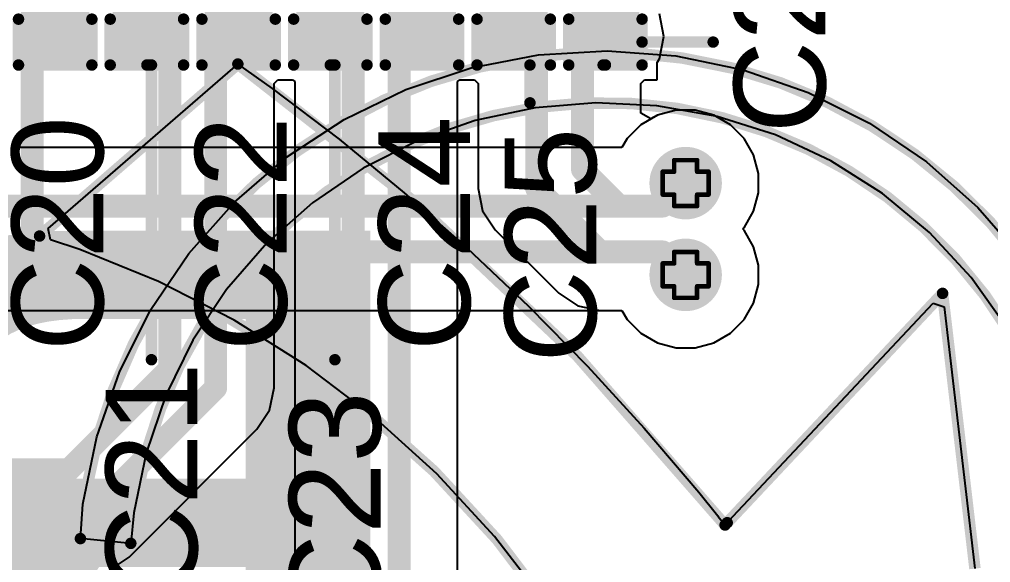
# Model space of a CAD drawing. Header units: millimetres. Extents: x -2.4 to 8.6, y -1 to 5.2.
# Drawn here: x 0.8034 to 1.227, y 0.1046 to 0.3414 of the extents above; entities that cross this region are included whole.
import ezdxf

# ---------------------------------------------------------------- set-up
doc = ezdxf.new("R2010")
doc.units = ezdxf.units.MM
doc.header["$MEASUREMENT"] = 0
for name, color, linetype in [('BottomLayer', 5, 'Continuous'), ('BottomOverlay', 54, 'Continuous'), ('BottomSolder', 6, 'Continuous'), ('DrillDrawing', 1, 'Continuous'), ('Mechanical2', 216, 'Continuous'), ('TopLayer', 1, 'Continuous'), ('TopOverlay', 2, 'Continuous'), ('TopPaste', 8, 'Continuous'), ('TopSolder', 216, 'Continuous'), ('ViaHoleLayer', 16, 'Continuous')]:
    doc.layers.add(name, color=color, linetype=linetype)
doc.styles.add('Arial', font='arial.ttf', dxfattribs={"height": 0.2})
doc.styles.add('Arial Black', font='ariblk.ttf', dxfattribs={"height": 0.2})

# ---------------------------------------------------------------- blocks, each defined once
blk = doc.blocks.new('C___0402_51')
at = {"layer": 'TopLayer'}
for points in [[(-0.0275, -0.0125), (-0.0275, 0.0125), (-0.0095, 0.0125), (-0.0095, -0.0125)], [(0.0095, -0.0125), (0.0095, 0.0125), (0.0275, 0.0125), (0.0275, -0.0125)]]:
    blk.add_hatch(color=1, dxfattribs=at).paths.add_polyline_path(points)
at = {"layer": 'TopPaste'}
for points in [[(-0.0275, -0.0125), (-0.0275, 0.0125), (-0.0095, 0.0125), (-0.0095, -0.0125)], [(0.0095, -0.0125), (0.0095, 0.0125), (0.0275, 0.0125), (0.0275, -0.0125)]]:
    blk.add_hatch(color=8, dxfattribs=at).paths.add_polyline_path(points)
at = {"layer": 'TopSolder'}
for points in [[(-0.02986, -0.01486), (-0.02986, 0.01486), (-0.00714, 0.01486), (-0.00714, -0.01486)], [(0.00714, -0.01486), (0.00714, 0.01486), (0.02986, 0.01486), (0.02986, -0.01486)]]:
    blk.add_hatch(color=216, dxfattribs=at).paths.add_polyline_path(points)
at = {"layer": 'TopOverlay', "const_width": 0.005}
for points in [[(-0.031, 0.016), (-0.031, -0.016)], [(-0.031, 0.016), (-0.011, 0.016)], [(0.011, 0.016), (0.031, 0.016)], [(0.031, 0.016), (0.031, -0.016)], [(-0.031, -0.016), (-0.011, -0.016)], [(0.011, -0.016), (0.031, -0.016)]]:
    blk.add_lwpolyline(points, dxfattribs=at)
at = {"layer": 'TopOverlay', "const_width": 0.0025}
for points in [[(-0.03225, 0.016, 1), (-0.02975, 0.016, 1)], [(-0.03225, 0.016, 1), (-0.02975, 0.016, 1)], [(-0.01225, 0.016, 1), (-0.00975, 0.016, 1)], [(0.00975, 0.016, 1), (0.01225, 0.016, 1)], [(0.02975, 0.016, 1), (0.03225, 0.016, 1)], [(0.02975, 0.016, 1), (0.03225, 0.016, 1)], [(-0.03225, -0.016, 1), (-0.02975, -0.016, 1)], [(-0.03225, -0.016, 1), (-0.02975, -0.016, 1)], [(-0.01225, -0.016, 1), (-0.00975, -0.016, 1)], [(0.00975, -0.016, 1), (0.01225, -0.016, 1)], [(0.02975, -0.016, 1), (0.03225, -0.016, 1)], [(0.02975, -0.016, 1), (0.03225, -0.016, 1)]]:
    blk.add_lwpolyline(points, format="xyb", close=True, dxfattribs=at)
blk = doc.blocks.new('C___0402_52')
at = {"layer": 'TopLayer'}
for points in [[(-0.0275, -0.0125), (-0.0275, 0.0125), (-0.0095, 0.0125), (-0.0095, -0.0125)], [(0.0095, -0.0125), (0.0095, 0.0125), (0.0275, 0.0125), (0.0275, -0.0125)]]:
    blk.add_hatch(color=1, dxfattribs=at).paths.add_polyline_path(points)
at = {"layer": 'TopPaste'}
for points in [[(-0.0275, -0.0125), (-0.0275, 0.0125), (-0.0095, 0.0125), (-0.0095, -0.0125)], [(0.0095, -0.0125), (0.0095, 0.0125), (0.0275, 0.0125), (0.0275, -0.0125)]]:
    blk.add_hatch(color=8, dxfattribs=at).paths.add_polyline_path(points)
at = {"layer": 'TopSolder'}
for points in [[(-0.02986, -0.01486), (-0.02986, 0.01486), (-0.00714, 0.01486), (-0.00714, -0.01486)], [(0.00714, -0.01486), (0.00714, 0.01486), (0.02986, 0.01486), (0.02986, -0.01486)]]:
    blk.add_hatch(color=216, dxfattribs=at).paths.add_polyline_path(points)
at = {"layer": 'TopOverlay', "const_width": 0.005}
for points in [[(-0.031, 0.016), (-0.031, -0.016)], [(-0.031, 0.016), (-0.011, 0.016)], [(0.011, 0.016), (0.031, 0.016)], [(0.031, 0.016), (0.031, -0.016)], [(-0.031, -0.016), (-0.011, -0.016)], [(0.011, -0.016), (0.031, -0.016)]]:
    blk.add_lwpolyline(points, dxfattribs=at)
at = {"layer": 'TopOverlay', "const_width": 0.0025}
for points in [[(-0.03225, 0.016, 1), (-0.02975, 0.016, 1)], [(-0.03225, 0.016, 1), (-0.02975, 0.016, 1)], [(-0.01225, 0.016, 1), (-0.00975, 0.016, 1)], [(0.00975, 0.016, 1), (0.01225, 0.016, 1)], [(0.02975, 0.016, 1), (0.03225, 0.016, 1)], [(0.02975, 0.016, 1), (0.03225, 0.016, 1)], [(-0.03225, -0.016, 1), (-0.02975, -0.016, 1)], [(-0.03225, -0.016, 1), (-0.02975, -0.016, 1)], [(-0.01225, -0.016, 1), (-0.00975, -0.016, 1)], [(0.00975, -0.016, 1), (0.01225, -0.016, 1)], [(0.02975, -0.016, 1), (0.03225, -0.016, 1)], [(0.02975, -0.016, 1), (0.03225, -0.016, 1)]]:
    blk.add_lwpolyline(points, format="xyb", close=True, dxfattribs=at)
blk = doc.blocks.new('C___0402_53')
at = {"layer": 'TopLayer'}
for points in [[(-0.0275, -0.0125), (-0.0275, 0.0125), (-0.0095, 0.0125), (-0.0095, -0.0125)], [(0.0095, -0.0125), (0.0095, 0.0125), (0.0275, 0.0125), (0.0275, -0.0125)]]:
    blk.add_hatch(color=1, dxfattribs=at).paths.add_polyline_path(points)
at = {"layer": 'TopPaste'}
for points in [[(-0.0275, -0.0125), (-0.0275, 0.0125), (-0.0095, 0.0125), (-0.0095, -0.0125)], [(0.0095, -0.0125), (0.0095, 0.0125), (0.0275, 0.0125), (0.0275, -0.0125)]]:
    blk.add_hatch(color=8, dxfattribs=at).paths.add_polyline_path(points)
at = {"layer": 'TopSolder'}
for points in [[(-0.02986, -0.01486), (-0.02986, 0.01486), (-0.00714, 0.01486), (-0.00714, -0.01486)], [(0.00714, -0.01486), (0.00714, 0.01486), (0.02986, 0.01486), (0.02986, -0.01486)]]:
    blk.add_hatch(color=216, dxfattribs=at).paths.add_polyline_path(points)
at = {"layer": 'TopOverlay', "const_width": 0.005}
for points in [[(-0.031, 0.016), (-0.031, -0.016)], [(-0.031, 0.016), (-0.011, 0.016)], [(0.011, 0.016), (0.031, 0.016)], [(0.031, 0.016), (0.031, -0.016)], [(-0.031, -0.016), (-0.011, -0.016)], [(0.011, -0.016), (0.031, -0.016)]]:
    blk.add_lwpolyline(points, dxfattribs=at)
at = {"layer": 'TopOverlay', "const_width": 0.0025}
for points in [[(-0.03225, 0.016, 1), (-0.02975, 0.016, 1)], [(-0.03225, 0.016, 1), (-0.02975, 0.016, 1)], [(-0.01225, 0.016, 1), (-0.00975, 0.016, 1)], [(0.00975, 0.016, 1), (0.01225, 0.016, 1)], [(0.02975, 0.016, 1), (0.03225, 0.016, 1)], [(0.02975, 0.016, 1), (0.03225, 0.016, 1)], [(-0.03225, -0.016, 1), (-0.02975, -0.016, 1)], [(-0.03225, -0.016, 1), (-0.02975, -0.016, 1)], [(-0.01225, -0.016, 1), (-0.00975, -0.016, 1)], [(0.00975, -0.016, 1), (0.01225, -0.016, 1)], [(0.02975, -0.016, 1), (0.03225, -0.016, 1)], [(0.02975, -0.016, 1), (0.03225, -0.016, 1)]]:
    blk.add_lwpolyline(points, format="xyb", close=True, dxfattribs=at)
blk = doc.blocks.new('C___0402_54')
at = {"layer": 'TopLayer'}
for points in [[(-0.0275, -0.0125), (-0.0275, 0.0125), (-0.0095, 0.0125), (-0.0095, -0.0125)], [(0.0095, -0.0125), (0.0095, 0.0125), (0.0275, 0.0125), (0.0275, -0.0125)]]:
    blk.add_hatch(color=1, dxfattribs=at).paths.add_polyline_path(points)
at = {"layer": 'TopPaste'}
for points in [[(-0.0275, -0.0125), (-0.0275, 0.0125), (-0.0095, 0.0125), (-0.0095, -0.0125)], [(0.0095, -0.0125), (0.0095, 0.0125), (0.0275, 0.0125), (0.0275, -0.0125)]]:
    blk.add_hatch(color=8, dxfattribs=at).paths.add_polyline_path(points)
at = {"layer": 'TopSolder'}
for points in [[(-0.02986, -0.01486), (-0.02986, 0.01486), (-0.00714, 0.01486), (-0.00714, -0.01486)], [(0.00714, -0.01486), (0.00714, 0.01486), (0.02986, 0.01486), (0.02986, -0.01486)]]:
    blk.add_hatch(color=216, dxfattribs=at).paths.add_polyline_path(points)
at = {"layer": 'TopOverlay', "const_width": 0.005}
for points in [[(-0.031, 0.016), (-0.031, -0.016)], [(-0.031, 0.016), (-0.011, 0.016)], [(0.011, 0.016), (0.031, 0.016)], [(0.031, 0.016), (0.031, -0.016)], [(-0.031, -0.016), (-0.011, -0.016)], [(0.011, -0.016), (0.031, -0.016)]]:
    blk.add_lwpolyline(points, dxfattribs=at)
at = {"layer": 'TopOverlay', "const_width": 0.0025}
for points in [[(-0.03225, 0.016, 1), (-0.02975, 0.016, 1)], [(-0.03225, 0.016, 1), (-0.02975, 0.016, 1)], [(-0.01225, 0.016, 1), (-0.00975, 0.016, 1)], [(0.00975, 0.016, 1), (0.01225, 0.016, 1)], [(0.02975, 0.016, 1), (0.03225, 0.016, 1)], [(0.02975, 0.016, 1), (0.03225, 0.016, 1)], [(-0.03225, -0.016, 1), (-0.02975, -0.016, 1)], [(-0.03225, -0.016, 1), (-0.02975, -0.016, 1)], [(-0.01225, -0.016, 1), (-0.00975, -0.016, 1)], [(0.00975, -0.016, 1), (0.01225, -0.016, 1)], [(0.02975, -0.016, 1), (0.03225, -0.016, 1)], [(0.02975, -0.016, 1), (0.03225, -0.016, 1)]]:
    blk.add_lwpolyline(points, format="xyb", close=True, dxfattribs=at)
blk = doc.blocks.new('C___0402_55')
at = {"layer": 'TopLayer'}
for points in [[(-0.0275, -0.0125), (-0.0275, 0.0125), (-0.0095, 0.0125), (-0.0095, -0.0125)], [(0.0095, -0.0125), (0.0095, 0.0125), (0.0275, 0.0125), (0.0275, -0.0125)]]:
    blk.add_hatch(color=1, dxfattribs=at).paths.add_polyline_path(points)
at = {"layer": 'TopPaste'}
for points in [[(-0.0275, -0.0125), (-0.0275, 0.0125), (-0.0095, 0.0125), (-0.0095, -0.0125)], [(0.0095, -0.0125), (0.0095, 0.0125), (0.0275, 0.0125), (0.0275, -0.0125)]]:
    blk.add_hatch(color=8, dxfattribs=at).paths.add_polyline_path(points)
at = {"layer": 'TopSolder'}
for points in [[(-0.02986, -0.01486), (-0.02986, 0.01486), (-0.00714, 0.01486), (-0.00714, -0.01486)], [(0.00714, -0.01486), (0.00714, 0.01486), (0.02986, 0.01486), (0.02986, -0.01486)]]:
    blk.add_hatch(color=216, dxfattribs=at).paths.add_polyline_path(points)
at = {"layer": 'TopOverlay', "const_width": 0.005}
for points in [[(-0.031, 0.016), (-0.031, -0.016)], [(-0.031, 0.016), (-0.011, 0.016)], [(0.011, 0.016), (0.031, 0.016)], [(0.031, 0.016), (0.031, -0.016)], [(-0.031, -0.016), (-0.011, -0.016)], [(0.011, -0.016), (0.031, -0.016)]]:
    blk.add_lwpolyline(points, dxfattribs=at)
at = {"layer": 'TopOverlay', "const_width": 0.0025}
for points in [[(-0.03225, 0.016, 1), (-0.02975, 0.016, 1)], [(-0.03225, 0.016, 1), (-0.02975, 0.016, 1)], [(-0.01225, 0.016, 1), (-0.00975, 0.016, 1)], [(0.00975, 0.016, 1), (0.01225, 0.016, 1)], [(0.02975, 0.016, 1), (0.03225, 0.016, 1)], [(0.02975, 0.016, 1), (0.03225, 0.016, 1)], [(-0.03225, -0.016, 1), (-0.02975, -0.016, 1)], [(-0.03225, -0.016, 1), (-0.02975, -0.016, 1)], [(-0.01225, -0.016, 1), (-0.00975, -0.016, 1)], [(0.00975, -0.016, 1), (0.01225, -0.016, 1)], [(0.02975, -0.016, 1), (0.03225, -0.016, 1)], [(0.02975, -0.016, 1), (0.03225, -0.016, 1)]]:
    blk.add_lwpolyline(points, format="xyb", close=True, dxfattribs=at)
blk = doc.blocks.new('C___0402_56')
at = {"layer": 'TopLayer'}
for points in [[(-0.0275, -0.0125), (-0.0275, 0.0125), (-0.0095, 0.0125), (-0.0095, -0.0125)], [(0.0095, -0.0125), (0.0095, 0.0125), (0.0275, 0.0125), (0.0275, -0.0125)]]:
    blk.add_hatch(color=1, dxfattribs=at).paths.add_polyline_path(points)
at = {"layer": 'TopPaste'}
for points in [[(-0.0275, -0.0125), (-0.0275, 0.0125), (-0.0095, 0.0125), (-0.0095, -0.0125)], [(0.0095, -0.0125), (0.0095, 0.0125), (0.0275, 0.0125), (0.0275, -0.0125)]]:
    blk.add_hatch(color=8, dxfattribs=at).paths.add_polyline_path(points)
at = {"layer": 'TopSolder'}
for points in [[(-0.02986, -0.01486), (-0.02986, 0.01486), (-0.00714, 0.01486), (-0.00714, -0.01486)], [(0.00714, -0.01486), (0.00714, 0.01486), (0.02986, 0.01486), (0.02986, -0.01486)]]:
    blk.add_hatch(color=216, dxfattribs=at).paths.add_polyline_path(points)
at = {"layer": 'TopOverlay', "const_width": 0.005}
for points in [[(-0.031, 0.016), (-0.031, -0.016)], [(-0.031, 0.016), (-0.011, 0.016)], [(0.011, 0.016), (0.031, 0.016)], [(0.031, 0.016), (0.031, -0.016)], [(-0.031, -0.016), (-0.011, -0.016)], [(0.011, -0.016), (0.031, -0.016)]]:
    blk.add_lwpolyline(points, dxfattribs=at)
at = {"layer": 'TopOverlay', "const_width": 0.0025}
for points in [[(-0.03225, 0.016, 1), (-0.02975, 0.016, 1)], [(-0.03225, 0.016, 1), (-0.02975, 0.016, 1)], [(-0.01225, 0.016, 1), (-0.00975, 0.016, 1)], [(0.00975, 0.016, 1), (0.01225, 0.016, 1)], [(0.02975, 0.016, 1), (0.03225, 0.016, 1)], [(0.02975, 0.016, 1), (0.03225, 0.016, 1)], [(-0.03225, -0.016, 1), (-0.02975, -0.016, 1)], [(-0.03225, -0.016, 1), (-0.02975, -0.016, 1)], [(-0.01225, -0.016, 1), (-0.00975, -0.016, 1)], [(0.00975, -0.016, 1), (0.01225, -0.016, 1)], [(0.02975, -0.016, 1), (0.03225, -0.016, 1)], [(0.02975, -0.016, 1), (0.03225, -0.016, 1)]]:
    blk.add_lwpolyline(points, format="xyb", close=True, dxfattribs=at)
blk = doc.blocks.new('C___0402_57')
at = {"layer": 'TopLayer'}
for points in [[(-0.0275, -0.0125), (-0.0275, 0.0125), (-0.0095, 0.0125), (-0.0095, -0.0125)], [(0.0095, -0.0125), (0.0095, 0.0125), (0.0275, 0.0125), (0.0275, -0.0125)]]:
    blk.add_hatch(color=1, dxfattribs=at).paths.add_polyline_path(points)
at = {"layer": 'TopPaste'}
for points in [[(-0.0275, -0.0125), (-0.0275, 0.0125), (-0.0095, 0.0125), (-0.0095, -0.0125)], [(0.0095, -0.0125), (0.0095, 0.0125), (0.0275, 0.0125), (0.0275, -0.0125)]]:
    blk.add_hatch(color=8, dxfattribs=at).paths.add_polyline_path(points)
at = {"layer": 'TopSolder'}
for points in [[(-0.02986, -0.01486), (-0.02986, 0.01486), (-0.00714, 0.01486), (-0.00714, -0.01486)], [(0.00714, -0.01486), (0.00714, 0.01486), (0.02986, 0.01486), (0.02986, -0.01486)]]:
    blk.add_hatch(color=216, dxfattribs=at).paths.add_polyline_path(points)
at = {"layer": 'TopOverlay', "const_width": 0.005}
for points in [[(-0.031, 0.016), (-0.031, -0.016)], [(-0.031, 0.016), (-0.011, 0.016)], [(0.011, 0.016), (0.031, 0.016)], [(0.031, 0.016), (0.031, -0.016)], [(-0.031, -0.016), (-0.011, -0.016)], [(0.011, -0.016), (0.031, -0.016)]]:
    blk.add_lwpolyline(points, dxfattribs=at)
at = {"layer": 'TopOverlay', "const_width": 0.0025}
for points in [[(-0.03225, 0.016, 1), (-0.02975, 0.016, 1)], [(-0.03225, 0.016, 1), (-0.02975, 0.016, 1)], [(-0.01225, 0.016, 1), (-0.00975, 0.016, 1)], [(0.00975, 0.016, 1), (0.01225, 0.016, 1)], [(0.02975, 0.016, 1), (0.03225, 0.016, 1)], [(0.02975, 0.016, 1), (0.03225, 0.016, 1)], [(-0.03225, -0.016, 1), (-0.02975, -0.016, 1)], [(-0.03225, -0.016, 1), (-0.02975, -0.016, 1)], [(-0.01225, -0.016, 1), (-0.00975, -0.016, 1)], [(0.00975, -0.016, 1), (0.01225, -0.016, 1)], [(0.02975, -0.016, 1), (0.03225, -0.016, 1)], [(0.02975, -0.016, 1), (0.03225, -0.016, 1)]]:
    blk.add_lwpolyline(points, format="xyb", close=True, dxfattribs=at)

msp = doc.modelspace()

# ---------------------------------------------------------------- hatches: boundary and pattern name
at = {"layer": 'BottomLayer'}
h = msp.add_hatch(color=5, dxfattribs=at)
edge = h.paths.add_edge_path()
edge.add_arc((1.094, 0.27), 0.01181, 0, 360)
h = msp.add_hatch(color=5, dxfattribs=at)
edge = h.paths.add_edge_path()
edge.add_arc((1.094, 0.23), 0.01181, 0, 360)
at = {"layer": 'BottomSolder'}
h = msp.add_hatch(color=6, dxfattribs=at)
edge = h.paths.add_edge_path()
edge.add_arc((1.094, 0.27), 0.01581, 0, 360)
h = msp.add_hatch(color=6, dxfattribs=at)
edge = h.paths.add_edge_path()
edge.add_arc((1.094, 0.23), 0.01581, 0, 360)
at = {"layer": 'TopLayer'}
h = msp.add_hatch(color=1, dxfattribs=at)
edge = h.paths.add_edge_path()
edge.add_arc((1.094, 0.27), 0.01181, 0, 360)
h = msp.add_hatch(color=1, dxfattribs=at)
edge = h.paths.add_edge_path()
edge.add_arc((1.094, 0.23), 0.01181, 0, 360)
at = {"layer": 'TopSolder'}
h = msp.add_hatch(color=216, dxfattribs=at)
edge = h.paths.add_edge_path()
edge.add_arc((1.094, 0.27), 0.01581, 0, 360)
h = msp.add_hatch(color=216, dxfattribs=at)
edge = h.paths.add_edge_path()
edge.add_arc((1.094, 0.23), 0.01581, 0, 360)
at = {"layer": 'ViaHoleLayer'}
h = msp.add_hatch(color=16, dxfattribs=at)
edge = h.paths.add_edge_path()
edge.add_arc((1.094, 0.27), 0.00591, 0, 360)
h = msp.add_hatch(color=16, dxfattribs=at)
edge = h.paths.add_edge_path()
edge.add_arc((1.094, 0.23), 0.00591, 0, 360)

# ---------------------------------------------------------------- linework, layer by layer
at = {"layer": 'BottomLayer'}
for p, q in [((1.08981, 0.30181), (1.08172, 0.29964)), ((1.09819, 0.30181), (1.08981, 0.30181)), ((1.10628, 0.29964), (1.09819, 0.30181)), ((1.08172, 0.29964), (1.07447, 0.29546)), ((1.11353, 0.29546), (1.10628, 0.29964)), ((1.07447, 0.29546), (1.06854, 0.28953)), ((1.11946, 0.28953), (1.11353, 0.29546)), ((1.06854, 0.28953), (1.06621, 0.28549)), ((1.12364, 0.28228), (1.11946, 0.28953)), ((1.06621, 0.28549), (0.8028, 0.28549)), ((1.12581, 0.27419), (1.12364, 0.28228)), ((1.12581, 0.26581), (1.12581, 0.27419)), ((1.12364, 0.25772), (1.12581, 0.26581)), ((1.11946, 0.25047), (1.12364, 0.25772)), ((1.11899, 0.25), (1.11946, 0.25047)), ((1.11946, 0.24953), (1.11899, 0.25)), ((1.12364, 0.24228), (1.11946, 0.24953)), ((1.12581, 0.23419), (1.12364, 0.24228)), ((1.12581, 0.22581), (1.12581, 0.23419)), ((1.12364, 0.21772), (1.12581, 0.22581)), ((1.11946, 0.21047), (1.12364, 0.21772)), ((0.547, 0.21451), (1.06621, 0.21451)), ((1.06621, 0.21451), (1.06854, 0.21047)), ((1.06854, 0.21047), (1.07447, 0.20454)), ((1.11353, 0.20454), (1.11946, 0.21047)), ((1.07447, 0.20454), (1.08172, 0.20036)), ((1.10628, 0.20036), (1.11353, 0.20454)), ((1.08172, 0.20036), (1.08981, 0.19819)), ((1.09819, 0.19819), (1.10628, 0.20036)), ((1.08981, 0.19819), (1.09819, 0.19819))]:
    msp.add_line(p, q, dxfattribs=at)
at = {"layer": 'BottomLayer', "const_width": 0.01}
for points in [[(1.08133, 0.26), (1.09133, 0.27)], [(1.09133, 0.27), (1.094, 0.27)], [(0.791, 0.26), (0.811, 0.26)], [(0.811, 0.26), (1.08133, 0.26)], [(0.547, 0.24), (1.084, 0.24)], [(1.084, 0.24), (1.094, 0.23)]]:
    msp.add_lwpolyline(points, dxfattribs=at)
at = {"layer": 'BottomLayer', "const_width": 0.005}
for points in [[(1.08883, 0.27, 1), (1.09383, 0.27, 1)], [(1.08883, 0.27, 1), (1.09383, 0.27, 1)], [(1.0915, 0.27, 1), (1.0965, 0.27, 1)], [(0.8085, 0.26, 1), (0.8135, 0.26, 1)], [(0.8085, 0.26, 1), (0.8135, 0.26, 1)], [(1.07883, 0.26, 1), (1.08383, 0.26, 1)], [(1.07883, 0.26, 1), (1.08383, 0.26, 1)], [(1.0815, 0.24, 1), (1.0865, 0.24, 1)], [(1.0815, 0.24, 1), (1.0865, 0.24, 1)], [(1.0915, 0.23, 1), (1.0965, 0.23, 1)]]:
    msp.add_lwpolyline(points, format="xyb", close=True, dxfattribs=at)
at = {"layer": 'BottomOverlay'}
for p, q in [((1.02988, 0.32588), (1.05982, 0.32763)), ((1.05982, 0.32763), (1.08973, 0.32546)), ((1.00043, 0.32024), (1.02988, 0.32588)), ((1.08973, 0.32546), (1.1191, 0.3194)), ((0.816, 0.25024), (0.89868, 0.32193)), ((0.89868, 0.32193), (0.89868, 0.32193)), ((0.89868, 0.32193), (0.89868, 0.32193)), ((0.89868, 0.32193), (0.91366, 0.31133)), ((0.97197, 0.31081), (1.00043, 0.32024)), ((1.1191, 0.3194), (1.14742, 0.30957)), ((0.91366, 0.31133), (0.94284, 0.2891)), ((0.94498, 0.29774), (0.97197, 0.31081)), ((1.14742, 0.30957), (1.17422, 0.29612)), ((1.05486, 0.30505), (1.02829, 0.3029)), ((1.08149, 0.30376), (1.05486, 0.30505)), ((1.02829, 0.3029), (1.00221, 0.29735)), ((1.10773, 0.29906), (1.08149, 0.30376)), ((0.91993, 0.28126), (0.94498, 0.29774)), ((1.00221, 0.29735), (0.97707, 0.28849)), ((1.13315, 0.29101), (1.10773, 0.29906)), ((1.17422, 0.29612), (1.19904, 0.27929)), ((0.94284, 0.2891), (0.97121, 0.26584)), ((0.97707, 0.28849), (0.95327, 0.27647)), ((1.15732, 0.27977), (1.13315, 0.29101)), ((0.89724, 0.26165), (0.91993, 0.28126)), ((1.17984, 0.2655), (1.15732, 0.27977)), ((0.95327, 0.27647), (0.93122, 0.26148)), ((1.19904, 0.27929), (1.22145, 0.25936)), ((0.97121, 0.26584), (0.99875, 0.24158)), ((1.20034, 0.24846), (1.17984, 0.2655)), ((0.87731, 0.23925), (0.89724, 0.26165)), ((0.93122, 0.26148), (0.91128, 0.24379)), ((1.22145, 0.25936), (1.24107, 0.23668)), ((0.81698, 0.24534), (0.816, 0.25024)), ((1.21848, 0.22892), (1.20034, 0.24846)), ((0.82978, 0.24111), (0.81698, 0.24534)), ((0.91128, 0.24379), (0.89379, 0.22367)), ((0.99875, 0.24158), (1.0254, 0.21637)), ((0.86413, 0.22717), (0.82978, 0.24111)), ((0.86047, 0.21444), (0.87731, 0.23925)), ((1.23395, 0.20721), (1.21848, 0.22892)), ((0.89713, 0.21026), (0.86413, 0.22717)), ((0.89379, 0.22367), (0.87903, 0.20147)), ((1.0254, 0.21637), (1.05114, 0.19023)), ((1.11464, 0.12461), (1.20201, 0.21761)), ((1.20201, 0.21761), (1.20676, 0.21605)), ((1.20676, 0.21605), (1.22018, 0.10193)), ((0.84701, 0.18764), (0.86047, 0.21444)), ((0.9285, 0.19053), (0.89713, 0.21026)), ((0.87903, 0.20147), (0.86724, 0.17756)), ((0.83716, 0.15932), (0.84701, 0.18764)), ((0.95803, 0.16811), (0.9285, 0.19053)), ((1.05114, 0.19023), (1.07595, 0.16319)), ((0.86724, 0.17756), (0.85864, 0.15232)), ((0.98547, 0.14319), (0.95803, 0.16811)), ((1.07595, 0.16319), (1.09977, 0.13529)), ((0.83109, 0.12995), (0.83716, 0.15932)), ((0.85864, 0.15232), (0.85335, 0.12619)), ((1.01061, 0.11595), (0.98547, 0.14319)), ((1.09977, 0.13529), (1.10804, 0.12489)), ((0.83, 0.115), (0.83109, 0.12995)), ((0.85335, 0.12619), (0.85198, 0.11293)), ((1.10804, 0.12489), (1.10822, 0.12466)), ((1.10822, 0.12466), (1.11118, 0.12093)), ((1.11212, 0.12193), (1.11464, 0.12461)), ((1.11118, 0.12093), (1.11212, 0.12193)), ((0.85198, 0.11293), (0.83, 0.115)), ((0.83, 0.115), (0.83, 0.115)), ((1.03327, 0.0866), (1.01061, 0.11595))]:
    msp.add_line(p, q, dxfattribs=at)
at = {"layer": 'BottomOverlay', "const_width": 0.005}
for points in [[(0.83, 0.115, -3.727291), (0.92991, -0.09112)], [(0.89868, 0.32193, -0.07106), (1.11118, 0.12093)], [(0.85198, 0.11293, -3.472919), (0.95548, -0.08107)], [(0.81218, 0.24693, -0.270243), (1.10018, -0.06507)]]:
    msp.add_lwpolyline(points, format="xyb", dxfattribs=at)
for points in [[(0.81218, 0.24693), (0.89868, 0.32193)], [(1.11212, 0.12193), (1.20606, 0.22193)], [(1.20606, 0.22193), (1.22018, 0.10193)], [(0.83, 0.115), (0.85198, 0.11293)]]:
    msp.add_lwpolyline(points, dxfattribs=at)
at = {"layer": 'BottomOverlay', "const_width": 0.0025}
for points in [[(0.89743, 0.32193, 1), (0.89993, 0.32193, 1)], [(0.89743, 0.32193, 1), (0.89993, 0.32193, 1)], [(0.81093, 0.24693, 1), (0.81343, 0.24693, 1)], [(0.81093, 0.24693, 1), (0.81343, 0.24693, 1)], [(1.20481, 0.22193, 1), (1.20731, 0.22193, 1)], [(1.20481, 0.22193, 1), (1.20731, 0.22193, 1)], [(1.10993, 0.12093, 1), (1.11243, 0.12093, 1)], [(1.11087, 0.12193, 1), (1.11337, 0.12193, 1)], [(0.82875, 0.115, 1), (0.83125, 0.115, 1)], [(0.82875, 0.115, 1), (0.83125, 0.115, 1)], [(0.85073, 0.11293, 1), (0.85323, 0.11293, 1)], [(0.85073, 0.11293, 1), (0.85323, 0.11293, 1)]]:
    msp.add_lwpolyline(points, format="xyb", close=True, dxfattribs=at)
at = {"layer": 'DrillDrawing', "const_width": 0.002}
for points in [[(1.089, 0.275), (1.089, 0.28)], [(1.089, 0.28), (1.099, 0.28)], [(1.099, 0.275), (1.099, 0.28)], [(1.084, 0.265), (1.084, 0.275)], [(1.084, 0.275), (1.089, 0.275)], [(1.099, 0.275), (1.104, 0.275)], [(1.104, 0.265), (1.104, 0.275)], [(1.084, 0.265), (1.089, 0.265)], [(1.089, 0.26), (1.089, 0.265)], [(1.099, 0.265), (1.104, 0.265)], [(1.099, 0.26), (1.099, 0.265)], [(1.089, 0.26), (1.099, 0.26)], [(1.089, 0.235), (1.089, 0.24)], [(1.089, 0.24), (1.099, 0.24)], [(1.099, 0.235), (1.099, 0.24)], [(1.084, 0.225), (1.084, 0.235)], [(1.084, 0.235), (1.089, 0.235)], [(1.099, 0.235), (1.104, 0.235)], [(1.104, 0.225), (1.104, 0.235)], [(1.084, 0.225), (1.089, 0.225)], [(1.089, 0.22), (1.089, 0.225)], [(1.099, 0.225), (1.104, 0.225)], [(1.099, 0.22), (1.099, 0.225)], [(1.089, 0.22), (1.099, 0.22)]]:
    msp.add_lwpolyline(points, dxfattribs=at)
at = {"layer": 'DrillDrawing', "const_width": 0.001}
for points in [[(1.0885, 0.28, 1), (1.0895, 0.28, 1)], [(1.0885, 0.28, 1), (1.0895, 0.28, 1)], [(1.0985, 0.28, 1), (1.0995, 0.28, 1)], [(1.0985, 0.28, 1), (1.0995, 0.28, 1)], [(1.0835, 0.275, 1), (1.0845, 0.275, 1)], [(1.0835, 0.275, 1), (1.0845, 0.275, 1)], [(1.0885, 0.275, 1), (1.0895, 0.275, 1)], [(1.0885, 0.275, 1), (1.0895, 0.275, 1)], [(1.0985, 0.275, 1), (1.0995, 0.275, 1)], [(1.0985, 0.275, 1), (1.0995, 0.275, 1)], [(1.1035, 0.275, 1), (1.1045, 0.275, 1)], [(1.1035, 0.275, 1), (1.1045, 0.275, 1)], [(1.0835, 0.265, 1), (1.0845, 0.265, 1)], [(1.0835, 0.265, 1), (1.0845, 0.265, 1)], [(1.0885, 0.265, 1), (1.0895, 0.265, 1)], [(1.0885, 0.265, 1), (1.0895, 0.265, 1)], [(1.0985, 0.265, 1), (1.0995, 0.265, 1)], [(1.0985, 0.265, 1), (1.0995, 0.265, 1)], [(1.1035, 0.265, 1), (1.1045, 0.265, 1)], [(1.1035, 0.265, 1), (1.1045, 0.265, 1)], [(1.0885, 0.26, 1), (1.0895, 0.26, 1)], [(1.0885, 0.26, 1), (1.0895, 0.26, 1)], [(1.0985, 0.26, 1), (1.0995, 0.26, 1)], [(1.0985, 0.26, 1), (1.0995, 0.26, 1)], [(1.0885, 0.24, 1), (1.0895, 0.24, 1)], [(1.0885, 0.24, 1), (1.0895, 0.24, 1)], [(1.0985, 0.24, 1), (1.0995, 0.24, 1)], [(1.0985, 0.24, 1), (1.0995, 0.24, 1)], [(1.0835, 0.235, 1), (1.0845, 0.235, 1)], [(1.0835, 0.235, 1), (1.0845, 0.235, 1)], [(1.0885, 0.235, 1), (1.0895, 0.235, 1)], [(1.0885, 0.235, 1), (1.0895, 0.235, 1)], [(1.0985, 0.235, 1), (1.0995, 0.235, 1)], [(1.0985, 0.235, 1), (1.0995, 0.235, 1)], [(1.1035, 0.235, 1), (1.1045, 0.235, 1)], [(1.1035, 0.235, 1), (1.1045, 0.235, 1)], [(1.0835, 0.225, 1), (1.0845, 0.225, 1)], [(1.0835, 0.225, 1), (1.0845, 0.225, 1)], [(1.0885, 0.225, 1), (1.0895, 0.225, 1)], [(1.0885, 0.225, 1), (1.0895, 0.225, 1)], [(1.0985, 0.225, 1), (1.0995, 0.225, 1)], [(1.0985, 0.225, 1), (1.0995, 0.225, 1)], [(1.1035, 0.225, 1), (1.1045, 0.225, 1)], [(1.1035, 0.225, 1), (1.1045, 0.225, 1)], [(1.0885, 0.22, 1), (1.0895, 0.22, 1)], [(1.0885, 0.22, 1), (1.0895, 0.22, 1)], [(1.0985, 0.22, 1), (1.0995, 0.22, 1)], [(1.0985, 0.22, 1), (1.0995, 0.22, 1)]]:
    msp.add_lwpolyline(points, format="xyb", close=True, dxfattribs=at)
at = {"layer": 'Mechanical2', "const_width": 0.01}
msp.add_lwpolyline([(1.33424, 2.13536, -6.230382), (0.47179, 2.13624)], format="xyb", dxfattribs=at)
at = {"layer": 'TopLayer'}
for p, q in [((1.08449, 0.334), (1.08255, 0.34375)), ((1.08255, 0.32425), (1.08449, 0.334)), ((1.0815, 0.32267), (1.08255, 0.32425)), ((1.0815, 0.315), (1.0815, 0.32267)), ((0.91449, 0.31344), (0.91605, 0.315)), ((0.91605, 0.315), (0.92244, 0.315)), ((0.92244, 0.315), (0.92351, 0.31428)), ((0.92351, 0.31428), (0.92351, -0.08386)), ((0.99449, 0.31428), (0.99556, 0.315)), ((0.99449, -0.06502), (0.99449, 0.31428)), ((0.99556, 0.315), (1.00195, 0.315)), ((1.00195, 0.315), (1.00351, 0.31344)), ((1.07449, 0.31344), (1.07605, 0.315)), ((1.07605, 0.315), (1.0815, 0.315)), ((0.91449, 0.18072), (0.91449, 0.31344)), ((1.00351, 0.31344), (1.00351, 0.26772)), ((1.07449, 0.30047), (1.07449, 0.31344)), ((1.08981, 0.30181), (1.08172, 0.29964)), ((1.09819, 0.30181), (1.08981, 0.30181)), ((1.10628, 0.29964), (1.09819, 0.30181)), ((1.07882, 0.29797), (1.07449, 0.30047)), ((1.08172, 0.29964), (1.07882, 0.29797)), ((1.11353, 0.29546), (1.10628, 0.29964)), ((1.11946, 0.28953), (1.11353, 0.29546)), ((1.12364, 0.28228), (1.11946, 0.28953)), ((1.12581, 0.27419), (1.12364, 0.28228)), ((1.12581, 0.26581), (1.12581, 0.27419)), ((1.00351, 0.26772), (1.00545, 0.25796)), ((1.12364, 0.25772), (1.12581, 0.26581)), ((1.00545, 0.25796), (1.01098, 0.24969)), ((1.11946, 0.25047), (1.12364, 0.25772)), ((1.11899, 0.25), (1.11946, 0.25047)), ((1.11946, 0.24953), (1.11899, 0.25)), ((1.01098, 0.24969), (1.03869, 0.22198)), ((1.12364, 0.24228), (1.11946, 0.24953)), ((1.12581, 0.23419), (1.12364, 0.24228)), ((1.12581, 0.22581), (1.12581, 0.23419)), ((1.12364, 0.21772), (1.12581, 0.22581)), ((1.03869, 0.22198), (1.04696, 0.21645)), ((1.04696, 0.21645), (1.05672, 0.21451)), ((1.11946, 0.21047), (1.12364, 0.21772)), ((1.05672, 0.21451), (1.06621, 0.21451)), ((1.06621, 0.21451), (1.06854, 0.21047)), ((1.06854, 0.21047), (1.07447, 0.20454)), ((1.11353, 0.20454), (1.11946, 0.21047)), ((1.07447, 0.20454), (1.08172, 0.20036)), ((1.10628, 0.20036), (1.11353, 0.20454)), ((1.08172, 0.20036), (1.08981, 0.19819)), ((1.09819, 0.19819), (1.10628, 0.20036)), ((1.08981, 0.19819), (1.09819, 0.19819)), ((0.91255, 0.17096), (0.91449, 0.18072)), ((0.90702, 0.16269), (0.91255, 0.17096)), ((0.85131, 0.10698), (0.90702, 0.16269)), ((0.84304, 0.10145), (0.85131, 0.10698))]:
    msp.add_line(p, q, dxfattribs=at)
at = {"layer": 'TopLayer', "const_width": 0.01}
for points in [[(0.809, 0.324), (0.819, 0.334)], [(0.859, 0.334), (0.869, 0.324)], [(0.889, 0.324), (0.899, 0.334)], [(0.939, 0.334), (0.9425, 0.334)], [(0.9425, 0.334), (0.949, 0.3275)], [(0.969, 0.3275), (0.9755, 0.334)], [(0.9755, 0.334), (0.979, 0.334)], [(1.019, 0.334), (1.029, 0.324)], [(1.049, 0.324), (1.059, 0.334)], [(0.949, -0.08386), (0.949, 0.3275)], [(0.969, -0.07558), (0.969, 0.3275)], [(0.809, 0.24872), (0.809, 0.324)], [(0.869, 0.189), (0.869, 0.324)], [(0.889, 0.18072), (0.889, 0.324)], [(1.029, 0.26772), (1.029, 0.324)], [(1.049, 0.276), (1.049, 0.324)], [(1.049, 0.276), (1.065, 0.26)], [(1.029, 0.26772), (1.05672, 0.24)], [(1.084, 0.26), (1.094, 0.27)], [(1.065, 0.26), (1.084, 0.26)], [(0.74328, 0.183), (0.809, 0.24872)], [(1.05672, 0.24), (1.08133, 0.24)], [(1.08133, 0.24), (1.09133, 0.23)], [(1.09133, 0.23), (1.094, 0.23)], [(0.825, 0.145), (0.869, 0.189)], [(0.83328, 0.125), (0.889, 0.18072)], [(0.454, 0.145), (0.825, 0.145)], [(0.59142, 0.125), (0.83328, 0.125)]]:
    msp.add_lwpolyline(points, dxfattribs=at)
at = {"layer": 'TopLayer', "const_width": 0.005}
for points in [[(0.8165, 0.334, 1), (0.8215, 0.334, 1)], [(0.8565, 0.334, 1), (0.8615, 0.334, 1)], [(0.8965, 0.334, 1), (0.9015, 0.334, 1)], [(0.9365, 0.334, 1), (0.9415, 0.334, 1)], [(0.94, 0.334, 1), (0.945, 0.334, 1)], [(0.94, 0.334, 1), (0.945, 0.334, 1)], [(0.973, 0.334, 1), (0.978, 0.334, 1)], [(0.973, 0.334, 1), (0.978, 0.334, 1)], [(0.9765, 0.334, 1), (0.9815, 0.334, 1)], [(1.0165, 0.334, 1), (1.0215, 0.334, 1)], [(1.0565, 0.334, 1), (1.0615, 0.334, 1)], [(0.9465, 0.3275, 1), (0.9515, 0.3275, 1)], [(0.9465, 0.3275, 1), (0.9515, 0.3275, 1)], [(0.9665, 0.3275, 1), (0.9715, 0.3275, 1)], [(0.9665, 0.3275, 1), (0.9715, 0.3275, 1)], [(0.8065, 0.324, 1), (0.8115, 0.324, 1)], [(0.8065, 0.324, 1), (0.8115, 0.324, 1)], [(0.8665, 0.324, 1), (0.8715, 0.324, 1)], [(0.8665, 0.324, 1), (0.8715, 0.324, 1)], [(0.8865, 0.324, 1), (0.8915, 0.324, 1)], [(0.8865, 0.324, 1), (0.8915, 0.324, 1)], [(1.0265, 0.324, 1), (1.0315, 0.324, 1)], [(1.0265, 0.324, 1), (1.0315, 0.324, 1)], [(1.0465, 0.324, 1), (1.0515, 0.324, 1)], [(1.0465, 0.324, 1), (1.0515, 0.324, 1)], [(1.0465, 0.276, 1), (1.0515, 0.276, 1)], [(1.0465, 0.276, 1), (1.0515, 0.276, 1)], [(1.0265, 0.26772, 1), (1.0315, 0.26772, 1)], [(1.0265, 0.26772, 1), (1.0315, 0.26772, 1)], [(1.0915, 0.27, 1), (1.0965, 0.27, 1)], [(1.0625, 0.26, 1), (1.0675, 0.26, 1)], [(1.0625, 0.26, 1), (1.0675, 0.26, 1)], [(1.0815, 0.26, 1), (1.0865, 0.26, 1)], [(1.0815, 0.26, 1), (1.0865, 0.26, 1)], [(0.8065, 0.24872, 1), (0.8115, 0.24872, 1)], [(0.8065, 0.24872, 1), (0.8115, 0.24872, 1)], [(1.05422, 0.24, 1), (1.05922, 0.24, 1)], [(1.05422, 0.24, 1), (1.05922, 0.24, 1)], [(1.07883, 0.24, 1), (1.08383, 0.24, 1)], [(1.07883, 0.24, 1), (1.08383, 0.24, 1)], [(1.08883, 0.23, 1), (1.09383, 0.23, 1)], [(1.08883, 0.23, 1), (1.09383, 0.23, 1)], [(1.0915, 0.23, 1), (1.0965, 0.23, 1)], [(0.8665, 0.189, 1), (0.8715, 0.189, 1)], [(0.8665, 0.189, 1), (0.8715, 0.189, 1)], [(0.8865, 0.18072, 1), (0.8915, 0.18072, 1)], [(0.8865, 0.18072, 1), (0.8915, 0.18072, 1)], [(0.8225, 0.145, 1), (0.8275, 0.145, 1)], [(0.8225, 0.145, 1), (0.8275, 0.145, 1)], [(0.83078, 0.125, 1), (0.83578, 0.125, 1)], [(0.83078, 0.125, 1), (0.83578, 0.125, 1)]]:
    msp.add_lwpolyline(points, format="xyb", close=True, dxfattribs=at)
at = {"layer": 'TopOverlay', "const_width": 0.005}
for points in [[(1.075, 0.3315), (1.106, 0.3315)], [(0.859, 0.3215), (0.861, 0.3215)], [(0.861, 0.193), (0.861, 0.3215)], [(0.939, 0.3215), (0.941, 0.3215)], [(0.941, 0.193), (0.941, 0.3215)], [(1.02608, 0.305), (1.02608, 0.3215)], [(1.058, 0.3215), (1.059, 0.3215)]]:
    msp.add_lwpolyline(points, dxfattribs=at)
at = {"layer": 'TopOverlay', "const_width": 0.0025}
for points in [[(1.07375, 0.3315, 1), (1.07625, 0.3315, 1)], [(1.10475, 0.3315, 1), (1.10725, 0.3315, 1)], [(0.85775, 0.3215, 1), (0.86025, 0.3215, 1)], [(0.85975, 0.3215, 1), (0.86225, 0.3215, 1)], [(0.85975, 0.3215, 1), (0.86225, 0.3215, 1)], [(0.93775, 0.3215, 1), (0.94025, 0.3215, 1)], [(0.93975, 0.3215, 1), (0.94225, 0.3215, 1)], [(0.93975, 0.3215, 1), (0.94225, 0.3215, 1)], [(1.02483, 0.3215, 1), (1.02733, 0.3215, 1)], [(1.05675, 0.3215, 1), (1.05925, 0.3215, 1)], [(1.05775, 0.3215, 1), (1.06025, 0.3215, 1)], [(1.02483, 0.305, 1), (1.02733, 0.305, 1)], [(0.85975, 0.193, 1), (0.86225, 0.193, 1)], [(0.93975, 0.193, 1), (0.94225, 0.193, 1)]]:
    msp.add_lwpolyline(points, format="xyb", close=True, dxfattribs=at)

# ---------------------------------------------------------------- block references
at = {"rotation": 90}
for name, p in [('C___0402_57', (0.819, 0.3525)), ('C___0402_56', (0.859, 0.3525)), ('C___0402_55', (0.899, 0.3525)), ('C___0402_54', (0.939, 0.3525)), ('C___0402_53', (0.979, 0.3525)), ('C___0402_52', (1.019, 0.3525)), ('C___0402_51', (1.059, 0.3525))]:
    msp.add_blockref(name, p, dxfattribs=at)

# ---------------------------------------------------------------- texts
at = {"layer": 'BottomOverlay', "style": 'Arial Black', "text_generation_flag": 2}
msp.add_text('RoHS', height=0.23622, rotation=360, dxfattribs=at).set_placement((0.98168, 0.013))
at = {"layer": 'TopOverlay', "style": 'Arial'}
for s, p in [('C26', (1.15499, 0.29168)), ('C20', (0.83999, 0.19668)), ('C24', (0.99999, 0.19668)), ('C22', (0.91999, 0.19668)), ('C25', (1.05499, 0.19168)), ('C21', (0.88099, 0.08935)), ('C23', (0.96099, 0.07668))]:
    msp.add_text(s, height=0.04, rotation=90, dxfattribs=at).set_placement(p)

doc.saveas('drawing.dxf')
